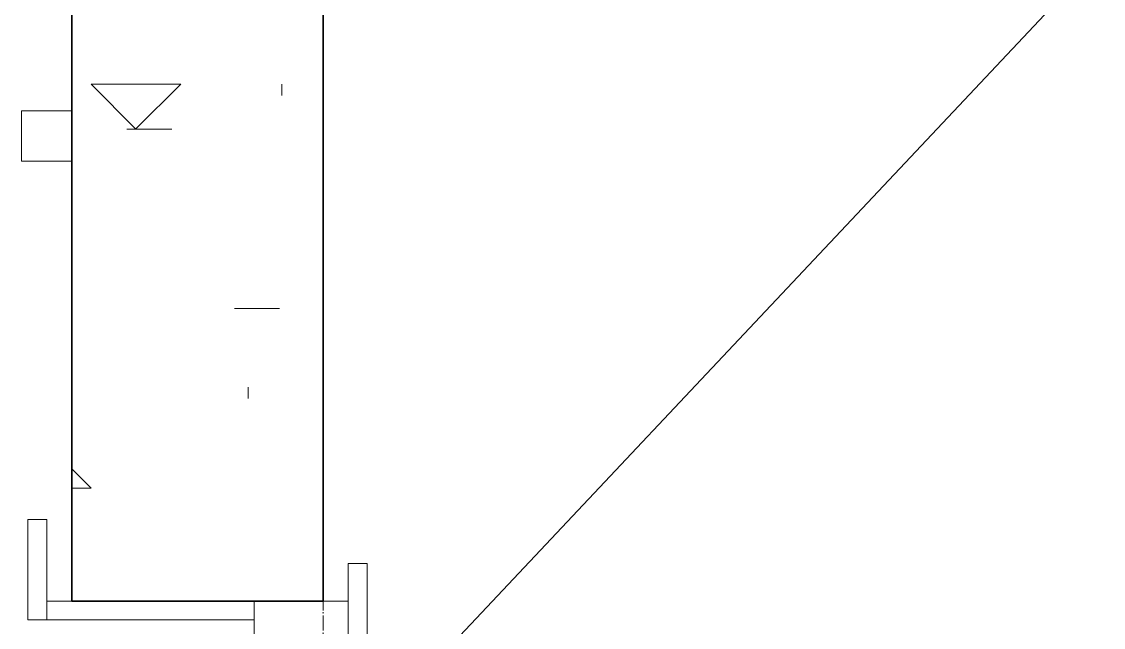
# Model space of a CAD drawing. Header units: millimetres. Extents: x -5016 to 63303, y -6019 to 98943.
# Drawn here: x 5160 to 6021, y 83329 to 83811 of the extents above; entities that cross this region are included whole.
import ezdxf

# ---------------------------------------------------------------- set-up
doc = ezdxf.new("R2010")
doc.units = ezdxf.units.MM
doc.linetypes.add('Осевая 12-2-2', pattern=[16, 12, -2, 0, -2])
for name, color, linetype, lineweight in [('A-DOOR', 8, 'Continuous', 13), ('A-GLAZ-CWMG', 8, 'Continuous', 13), ('A-WALL', 8, 'Continuous', 13), ('A-WALL-PATT', 8, 'Continuous', 13), ('S-GRID', 8, 'Continuous', 13), ('АР_подложка', 8, 'Continuous', 13), ('ТЗ_АР_марки', 7, 'Continuous', 18)]:
    doc.layers.add(name, color=color, linetype=linetype, lineweight=lineweight)

# ---------------------------------------------------------------- blocks, each defined once
blk = doc.blocks.new('INT 19 Дверь межкомнатная одностворчатая - 900 х 2370 _800_ Глухое Л-НАР-2537697-Планировочное решение')
at = {"layer": 'A-DOOR', "lineweight": 35}
for p, q in [((-249.5190528383382, 495.0000000009676), (-222.0190528383383, 542.6313972091118)), ((-222.0190528383383, 542.6313972091118), (-113.7658773652833, 480.131397209112)), ((-312.8203230275547, 485.3589838495923), (-292.8203230275535, 520.0000000009722)), ((-292.8203230275535, 520.0000000009722), (399.999999999998, 120.0000000009746)), ((-214.6985447626494, 515.310889133423), (-232.1985447626493, 485.0000000009676)), ((-123.7658773652833, 462.8108891334232), (-214.6985447626494, 515.310889133423)), ((379.9999999999958, 85.35898384959292), (-312.8203230275547, 485.3589838495923)), ((-113.7658773652833, 480.131397209112), (-123.7658773652833, 462.8108891334232)), ((-297.0190528383358, 412.7275866414499), (-269.5190528383358, 460.358983849594)), ((-252.198544762647, 450.3589838495941), (-269.6985447626469, 420.0480947171386)), ((-269.6985447626469, 420.0480947171386), (-178.7658773652809, 367.5480947171389)), ((-188.7658773652808, 350.22758664145), (-297.0190528383358, 412.7275866414499)), ((-178.7658773652809, 367.5480947171389), (-188.7658773652808, 350.22758664145)), ((399.999999999998, 120.0000000009746), (379.9999999999958, 85.35898384959292))]:
    blk.add_line(p, q, dxfattribs=at)
at = {"layer": 'A-DOOR'}
for p, q in [((-400.0000000000077, 135.0000000000014), (-479.9999999999624, 135.0000000000016)), ((-479.9999999999624, 135.0000000000016), (-479.9999999999624, 120.0000000000016)), ((-400.0000000000078, 120.0000000000014), (-400.0000000000077, 135.0000000000014)), ((480.0000000000359, 134.9999999999985), (399.9999999999908, 134.9999999999988)), ((399.9999999999908, 134.9999999999988), (399.9999999999907, 119.9999999999988)), ((480.0000000000358, 119.9999999999985), (480.0000000000359, 134.9999999999985)), ((-479.9999999999624, 120.0000000000016), (-400.0000000000078, 120.0000000000014)), ((-400.0000000000072, 120.0000000000012), (-450.0000000000091, 120.0000000000014)), ((-450.0000000000091, 120.0000000000014), (-450.0000000000092, 99.99999999999284)), ((-400.0000000000074, 45.00000000000114), (-400.0000000000072, 120.0000000000012)), ((399.9999999999907, 119.9999999999988), (480.0000000000358, 119.9999999999985)), ((449.999999999991, 119.9999999999985), (399.9999999999894, 119.9999999999987)), ((399.9999999999894, 119.9999999999987), (399.9999999999891, 44.99999999999856)), ((449.999999999991, 99.99999999999311), (449.999999999991, 119.9999999999985)), ((-435.0000000000056, 45.00000000000142), (-450.0000000000059, 45.0000000000033)), ((-450.0000000000092, 45.00000000000133), (-400.0000000000074, 45.00000000000114)), ((-435.0000000000033, -119.9999999999948), (-435.0000000000056, 45.00000000000141)), ((399.9999999999891, 44.99999999999856), (449.9999999999908, 44.9999999999984)), ((449.9999999999928, 45.0000000000033), (434.9999999999926, 45.00000000000102)), ((434.9999999999926, 45.00000000000102), (434.9999999999952, -119.9999999999948)), ((-450.0000000000064, -100.0000000000314), (-450.0000000000065, -119.9999999999985)), ((449.9999999999924, -120.0000000000014), (449.9999999999925, -100.0000000000311)), ((-435.0000000000061, -119.9999999999986), (-514.9999999999799, -119.9999999999983)), ((-514.9999999999799, -119.9999999999983), (-514.9999999999799, -134.9999999999983)), ((-450.0000000000065, -119.9999999999985), (-435.0000000000033, -119.9999999999948)), ((-435.0000000000061, -134.9999999999986), (-435.0000000000061, -119.9999999999986)), ((434.9999999999952, -119.9999999999948), (449.9999999999924, -120.0000000000014)), ((515.0000000000125, -120.0000000000016), (434.9999999999909, -120.0000000000014)), ((434.9999999999909, -120.0000000000014), (434.9999999999908, -135.0000000000014)), ((515.0000000000126, -135.0000000000016), (515.0000000000125, -120.0000000000016)), ((-514.9999999999799, -134.9999999999983), (-435.0000000000061, -134.9999999999986)), ((434.9999999999908, -135.0000000000014), (515.0000000000126, -135.0000000000016))]:
    blk.add_line(p, q, dxfattribs=at)
blk.add_arc((399.9999999999935, 120.0000000009681), 800.0000000000007, 152.8729865908274, 179.9999999999999, dxfattribs=at)
blk = doc.blocks.new('Прямоугольный импост - Прямоугольный импост чёрный-2616543-Планировочное решение')
at = {"layer": 'A-GLAZ-CWMG', "lineweight": 20}
for p, q in [((0, 19.99999999999545), (-39.99999999999091, 19.99999999999545)), ((-39.99999999999091, 19.99999999999545), (-39.99999999999091, -19.99999999999545)), ((0, -19.99999999999545), (0, 19.99999999999545)), ((-39.99999999999091, -19.99999999999545), (0, -19.99999999999545))]:
    blk.add_line(p, q, dxfattribs=at)
blk = doc.blocks.new('АР_bath')
at = {"layer": 'A-WALL-PATT', "lineweight": 9}
h = blk.add_hatch(dxfattribs=at)
h.set_pattern_fill('FP_1', color=256, style=0, pattern_type=2)
h.set_pattern_definition([(0, (0, 0), (571.5, 571.5), [71.437, -500.062]), (90, (0, 0), (-571.5, 571.5), [71.437, -500.062]), (135, (71.438, 0), (-571.5006711177161, 0), [101.028, -707.195]), (0, (71.438, 321.469), (571.5, 571.5), [71.437, -500.062]), (45, (107.156, 285.75), (0, 571.5006711177161), [50.514, -757.709]), (135, (107.156, 285.75), (-571.5006711177161, 0), [50.514, -757.709]), (0, (285.75, 464.344), (571.5, 571.5), [101.028, -470.472]), (45, (285.75, 464.344), (0, 571.5006711177161), [71.437, -736.7860000000001]), (135, (386.778, 464.344), (-571.5006711177161, 0), [71.437, -736.7860000000001]), (90, (392.906, 142.875), (-571.5, 571.5), [71.437, -500.062]), (45, (392.906, 142.875), (0, 571.5006711177161), [50.514, -757.709]), (135, (428.625, 178.594), (-571.5006711177161, 0), [50.514, -757.709]), (0, (71.438, 142.875), (571.5, 571.5), [35.719, -478.631]), (0, (500.063, 285.75), (571.5, 571.5), [35.719, -478.631]), (90, (321.469, 357.188), (-571.5, 571.5), [35.719, -478.631]), (135, (392.906, 35.719), (-571.5006711177161, 0), [50.514, -757.709]), (135, (142.875, 428.625), (-571.5006711177161, 0), [50.514, -757.709]), (45, (267.891, 187.523), (0, 571.5006711177161), [50.514, -757.709]), (90, (196.453, 71.438), (-571.5, 571.5), [8.93, -562.57]), (90, (223.242, 312.539), (-571.5, 571.5), [8.93, -562.57]), (90, (491.133, 410.766), (-571.5, 571.5), [8.93, -562.57]), (90, (500.063, 107.156), (-571.5, 571.5), [8.93, -562.57])])
h.paths.add_polyline_path([(7568.193719661485, 6472.643479776328), (7568.193719661485, 7122.643479776321), (7368.193719661462, 7122.643479776321), (7368.193719661462, 6472.643479776328)])
h.paths.add_polyline_path([(7368.193719661462, 8022.643479776327), (7568.193719661485, 8022.643479776327), (7568.193719661485, 11472.64347977634), (7368.193719661462, 11472.64347977634), (7368.193719661462, 8126.859693290919)])
at = {"layer": 'A-WALL', "lineweight": 35}
for p, q in [((7368.193719661483, 8022.64347977633), (7368.193719661483, 11072.64347977634)), ((7568.193719661483, 8022.64347977633), (7568.193719661483, 11072.64347977634)), ((7568.193719661483, 8022.64347977633), (7368.193719661483, 8022.64347977633))]:
    blk.add_line(p, q, dxfattribs=at)
at = {"layer": 'S-GRID', "linetype": 'Осевая 12-2-2'}
blk.add_line((7568.193719661486, 11472.64347977633), (7568.193719661471, 1288.703305559997), dxfattribs=at)
at = {"layer": 'A-DOOR', "lineweight": 35, "rotation": 270}
blk.add_blockref('INT 19 Дверь межкомнатная одностворчатая - 900 х 2370 _800_ Глухое Л-НАР-2537697-Планировочное решение', (7468.193719661483, 7572.643479776322), dxfattribs=at)
at = {"layer": 'A-GLAZ-CWMG'}
blk.add_blockref('Прямоугольный импост - Прямоугольный импост чёрный-2616543-Планировочное решение', (7368.193719661483, 8392.643479776352), dxfattribs=at)

msp = doc.modelspace()

# ---------------------------------------------------------------- block references
at = {"layer": 'АР_подложка'}
msp.add_blockref('АР_bath', (-2168, 75327), dxfattribs=at)

# ---------------------------------------------------------------- next in the draw order: linework, layer by layer
at = {"layer": 'ТЗ_АР_марки', "lineweight": 13}
msp.add_lwpolyline([(5300, 83100), (6021.183059614426, 83866.25700084033)], dxfattribs=at)

doc.saveas('drawing.dxf')
